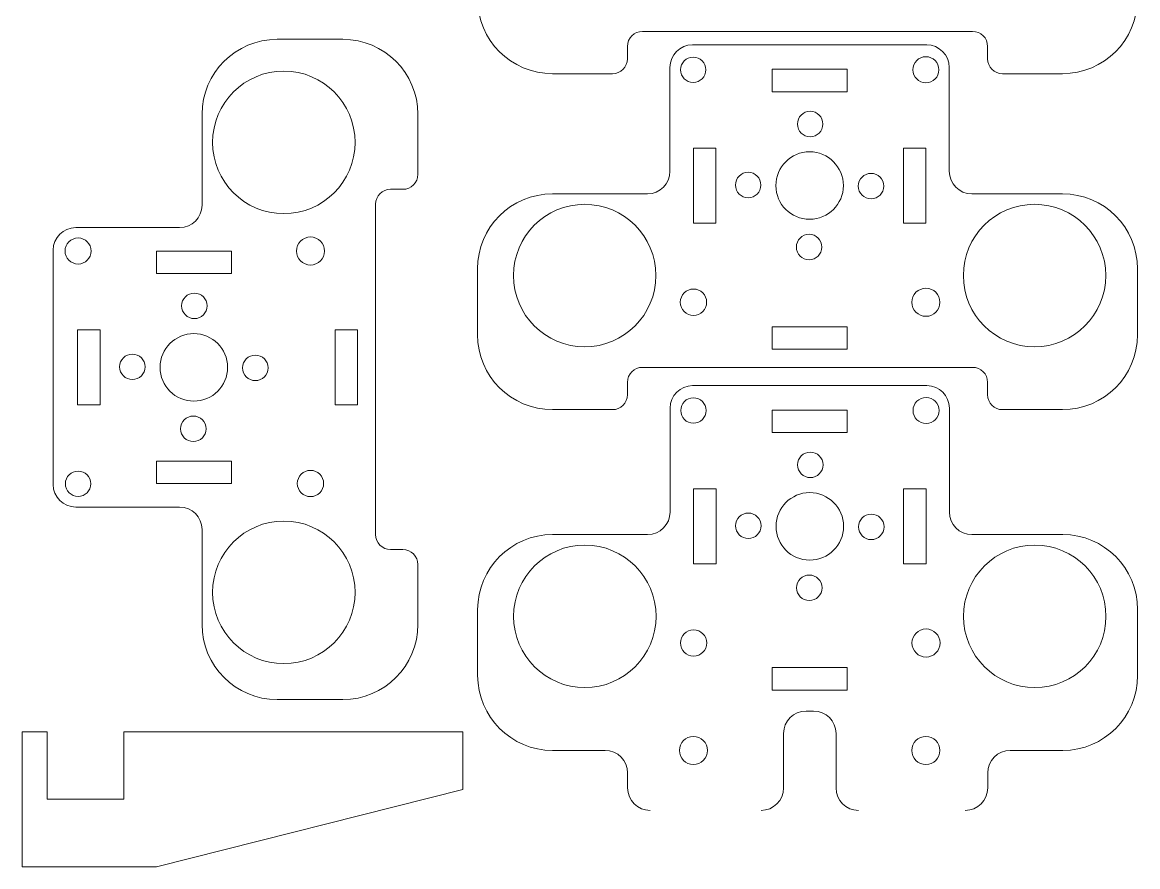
# Model space of a CAD drawing. Header units: inches. Extents: x 66 to 220, y -201 to -28.
# Drawn here: x 70.9 to 219.7, y -201 to -88.4 of the extents above; entities that cross this region are included whole.
import ezdxf

# ---------------------------------------------------------------- set-up
doc = ezdxf.new("R2010")
doc.units = ezdxf.units.IN
doc.header["$MEASUREMENT"] = 0
doc.layers.add('Layer 1', color=7, linetype='Continuous')

# ---------------------------------------------------------------- blocks, each defined once
blk = doc.blocks.new('block 57')
at = {"layer": 'Layer 1', "lineweight": 0}
blk.add_lwpolyline([(98.82, -149.92), (98.82, -146.92)], dxfattribs=at)
blk = doc.blocks.new('block 58')
at = {"layer": 'Layer 1', "lineweight": 0}
blk.add_lwpolyline([(88.82, -149.92), (98.82, -149.92)], dxfattribs=at)
blk = doc.blocks.new('block 59')
at = {"layer": 'Layer 1', "lineweight": 0}
blk.add_lwpolyline([(88.82, -146.92), (88.82, -149.92)], dxfattribs=at)
blk = doc.blocks.new('block 60')
at = {"layer": 'Layer 1', "lineweight": 0}
blk.add_lwpolyline([(98.82, -146.92), (88.82, -146.92)], dxfattribs=at)
blk = doc.blocks.new('block 61')
at = {"layer": 'Layer 1', "lineweight": 0}
blk.add_open_spline([(115.32, -104.42), (115.32, -99.17), (111.07, -94.92), (105.82, -94.92), (100.57, -94.92), (96.32, -99.17), (96.32, -104.42), (96.32, -109.66), (100.57, -113.92), (105.82, -113.92), (111.07, -113.92), (115.32, -109.66), (115.32, -104.42), (115.32, -104.42), (115.32, -104.42), (115.32, -104.42)], degree=3, knots=[0, 0, 0, 0, 1, 1, 1, 2, 2, 2, 3, 3, 3, 4, 4, 4, 5, 5, 5, 5], dxfattribs=at)
blk = doc.blocks.new('block 62')
at = {"layer": 'Layer 1', "lineweight": 0}
blk.add_open_spline([(115.32, -164.42), (115.32, -159.17), (111.07, -154.92), (105.82, -154.92), (100.57, -154.92), (96.32, -159.17), (96.32, -164.42), (96.32, -169.66), (100.57, -173.92), (105.82, -173.92), (111.07, -173.92), (115.32, -169.66), (115.32, -164.42), (115.32, -164.42), (115.32, -164.42), (115.32, -164.42)], degree=3, knots=[0, 0, 0, 0, 1, 1, 1, 2, 2, 2, 3, 3, 3, 4, 4, 4, 5, 5, 5, 5], dxfattribs=at)
blk = doc.blocks.new('block 63')
at = {"layer": 'Layer 1', "lineweight": 0}
blk.add_lwpolyline([(81.32, -139.42), (81.32, -129.42)], dxfattribs=at)
blk = doc.blocks.new('block 64')
at = {"layer": 'Layer 1', "lineweight": 0}
blk.add_lwpolyline([(78.32, -139.42), (81.32, -139.42)], dxfattribs=at)
blk = doc.blocks.new('block 65')
at = {"layer": 'Layer 1', "lineweight": 0}
blk.add_lwpolyline([(78.32, -129.42), (78.32, -139.42)], dxfattribs=at)
blk = doc.blocks.new('block 66')
at = {"layer": 'Layer 1', "lineweight": 0}
blk.add_lwpolyline([(81.32, -129.42), (78.32, -129.42)], dxfattribs=at)
blk = doc.blocks.new('block 67')
at = {"layer": 'Layer 1', "lineweight": 0}
blk.add_lwpolyline([(120.06, -110.68), (121.7, -110.68)], dxfattribs=at)
blk = doc.blocks.new('block 68')
at = {"layer": 'Layer 1', "lineweight": 0}
blk.add_open_spline([(121.7, -110.68), (122.81, -110.68), (123.7, -109.79), (123.7, -108.68)], degree=3, dxfattribs=at)
blk = doc.blocks.new('block 69')
at = {"layer": 'Layer 1', "lineweight": 0}
blk.add_lwpolyline([(123.7, -108.68), (123.7, -100.68)], dxfattribs=at)
blk = doc.blocks.new('block 70')
at = {"layer": 'Layer 1', "lineweight": 0}
blk.add_open_spline([(123.7, -100.68), (123.7, -95.16), (119.23, -90.68), (113.7, -90.68)], degree=3, dxfattribs=at)
blk = doc.blocks.new('block 71')
at = {"layer": 'Layer 1', "lineweight": 0}
blk.add_lwpolyline([(113.7, -90.68), (104.92, -90.68)], dxfattribs=at)
blk = doc.blocks.new('block 72')
at = {"layer": 'Layer 1', "lineweight": 0}
blk.add_open_spline([(104.92, -90.68), (99.4, -90.68), (94.92, -95.16), (94.92, -100.68)], degree=3, dxfattribs=at)
blk = doc.blocks.new('block 73')
at = {"layer": 'Layer 1', "lineweight": 0}
blk.add_lwpolyline([(94.92, -100.68), (94.92, -112.79)], dxfattribs=at)
blk = doc.blocks.new('block 74')
at = {"layer": 'Layer 1', "lineweight": 0}
blk.add_open_spline([(91.92, -115.79), (93.58, -115.79), (94.92, -114.45), (94.92, -112.79)], degree=3, dxfattribs=at)
blk = doc.blocks.new('block 75')
at = {"layer": 'Layer 1', "lineweight": 0}
blk.add_lwpolyline([(91.92, -115.79), (78.06, -115.79)], dxfattribs=at)
blk = doc.blocks.new('block 76')
at = {"layer": 'Layer 1', "lineweight": 0}
blk.add_open_spline([(78.06, -115.79), (76.41, -115.79), (75.06, -117.14), (75.06, -118.79)], degree=3, dxfattribs=at)
blk = doc.blocks.new('block 77')
at = {"layer": 'Layer 1', "lineweight": 0}
blk.add_lwpolyline([(75.06, -118.79), (75.06, -150.04)], dxfattribs=at)
blk = doc.blocks.new('block 78')
at = {"layer": 'Layer 1', "lineweight": 0}
blk.add_open_spline([(75.06, -150.04), (75.06, -151.7), (76.41, -153.04), (78.06, -153.04)], degree=3, dxfattribs=at)
blk = doc.blocks.new('block 79')
at = {"layer": 'Layer 1', "lineweight": 0}
blk.add_lwpolyline([(78.06, -153.04), (91.92, -153.04)], dxfattribs=at)
blk = doc.blocks.new('block 80')
at = {"layer": 'Layer 1', "lineweight": 0}
blk.add_open_spline([(94.92, -156.04), (94.92, -154.38), (93.58, -153.04), (91.92, -153.04)], degree=3, dxfattribs=at)
blk = doc.blocks.new('block 81')
at = {"layer": 'Layer 1', "lineweight": 0}
blk.add_lwpolyline([(94.92, -156.04), (94.92, -168.71)], dxfattribs=at)
blk = doc.blocks.new('block 82')
at = {"layer": 'Layer 1', "lineweight": 0}
blk.add_open_spline([(94.92, -168.71), (94.92, -174.23), (99.4, -178.71), (104.92, -178.71)], degree=3, dxfattribs=at)
blk = doc.blocks.new('block 83')
at = {"layer": 'Layer 1', "lineweight": 0}
blk.add_lwpolyline([(104.92, -178.71), (113.7, -178.71)], dxfattribs=at)
blk = doc.blocks.new('block 84')
at = {"layer": 'Layer 1', "lineweight": 0}
blk.add_open_spline([(113.7, -178.71), (119.23, -178.71), (123.7, -174.23), (123.7, -168.71)], degree=3, dxfattribs=at)
blk = doc.blocks.new('block 85')
at = {"layer": 'Layer 1', "lineweight": 0}
blk.add_lwpolyline([(123.7, -168.71), (123.7, -160.71)], dxfattribs=at)
blk = doc.blocks.new('block 86')
at = {"layer": 'Layer 1', "lineweight": 0}
blk.add_open_spline([(123.7, -160.71), (123.7, -159.61), (122.81, -158.71), (121.7, -158.71)], degree=3, dxfattribs=at)
blk = doc.blocks.new('block 87')
at = {"layer": 'Layer 1', "lineweight": 0}
blk.add_lwpolyline([(121.7, -158.71), (120.06, -158.71)], dxfattribs=at)
blk = doc.blocks.new('block 88')
at = {"layer": 'Layer 1', "lineweight": 0}
blk.add_open_spline([(118.06, -156.71), (118.06, -157.82), (118.95, -158.71), (120.06, -158.71)], degree=3, dxfattribs=at)
blk = doc.blocks.new('block 89')
at = {"layer": 'Layer 1', "lineweight": 0}
blk.add_lwpolyline([(118.06, -156.71), (118.06, -112.68)], dxfattribs=at)
blk = doc.blocks.new('block 90')
at = {"layer": 'Layer 1', "lineweight": 0}
blk.add_open_spline([(120.06, -110.68), (118.95, -110.68), (118.06, -111.58), (118.06, -112.68)], degree=3, dxfattribs=at)
blk = doc.blocks.new('block 91')
at = {"layer": 'Layer 1', "lineweight": 0}
blk.add_open_spline([(80.12, -118.91), (80.12, -117.95), (79.34, -117.17), (78.38, -117.17), (77.42, -117.17), (76.64, -117.95), (76.64, -118.91), (76.64, -119.87), (77.42, -120.64), (78.38, -120.64), (79.34, -120.64), (80.12, -119.87), (80.12, -118.91), (80.12, -118.91), (80.12, -118.91), (80.12, -118.91)], degree=3, knots=[0, 0, 0, 0, 1, 1, 1, 2, 2, 2, 3, 3, 3, 4, 4, 4, 5, 5, 5, 5], dxfattribs=at)
blk = doc.blocks.new('block 92')
at = {"layer": 'Layer 1', "lineweight": 0}
blk.add_open_spline([(111.25, -118.91), (111.25, -117.87), (110.41, -117.03), (109.38, -117.03), (108.34, -117.03), (107.51, -117.87), (107.51, -118.91), (107.51, -119.94), (108.34, -120.78), (109.38, -120.78), (110.41, -120.78), (111.25, -119.94), (111.25, -118.91), (111.25, -118.91), (111.25, -118.91), (111.25, -118.91)], degree=3, knots=[0, 0, 0, 0, 1, 1, 1, 2, 2, 2, 3, 3, 3, 4, 4, 4, 5, 5, 5, 5], dxfattribs=at)
blk = doc.blocks.new('block 93')
at = {"layer": 'Layer 1', "lineweight": 0}
blk.add_open_spline([(80.07, -149.94), (80.07, -149), (79.31, -148.25), (78.38, -148.25), (77.45, -148.25), (76.69, -149), (76.69, -149.94), (76.69, -150.87), (77.45, -151.63), (78.38, -151.63), (79.31, -151.63), (80.07, -150.87), (80.07, -149.94), (80.07, -149.94), (80.07, -149.94), (80.07, -149.94)], degree=3, knots=[0, 0, 0, 0, 1, 1, 1, 2, 2, 2, 3, 3, 3, 4, 4, 4, 5, 5, 5, 5], dxfattribs=at)
blk = doc.blocks.new('block 94')
at = {"layer": 'Layer 1', "lineweight": 0}
blk.add_open_spline([(98.32, -134.42), (98.32, -131.93), (96.31, -129.92), (93.82, -129.92), (91.33, -129.92), (89.32, -131.93), (89.32, -134.42), (89.32, -136.9), (91.33, -138.92), (93.82, -138.92), (96.31, -138.92), (98.32, -136.9), (98.32, -134.42), (98.32, -134.42), (98.32, -134.42), (98.32, -134.42)], degree=3, knots=[0, 0, 0, 0, 1, 1, 1, 2, 2, 2, 3, 3, 3, 4, 4, 4, 5, 5, 5, 5], dxfattribs=at)
blk = doc.blocks.new('block 95')
at = {"layer": 'Layer 1', "lineweight": 0}
blk.add_open_spline([(111.13, -149.91), (111.13, -148.94), (110.35, -148.15), (109.38, -148.15), (108.41, -148.15), (107.62, -148.94), (107.62, -149.91), (107.62, -150.87), (108.41, -151.66), (109.38, -151.66), (110.35, -151.66), (111.13, -150.87), (111.13, -149.91), (111.13, -149.91), (111.13, -149.91), (111.13, -149.91)], degree=3, knots=[0, 0, 0, 0, 1, 1, 1, 2, 2, 2, 3, 3, 3, 4, 4, 4, 5, 5, 5, 5], dxfattribs=at)
blk = doc.blocks.new('block 96')
at = {"layer": 'Layer 1', "lineweight": 0}
blk.add_open_spline([(103.72, -134.49), (103.72, -133.55), (102.96, -132.79), (102.02, -132.79), (101.08, -132.79), (100.32, -133.55), (100.32, -134.49), (100.32, -135.43), (101.08, -136.19), (102.02, -136.19), (102.96, -136.19), (103.72, -135.43), (103.72, -134.49), (103.72, -134.49), (103.72, -134.49), (103.72, -134.49)], degree=3, knots=[0, 0, 0, 0, 1, 1, 1, 2, 2, 2, 3, 3, 3, 4, 4, 4, 5, 5, 5, 5], dxfattribs=at)
blk = doc.blocks.new('block 97')
at = {"layer": 'Layer 1', "lineweight": 0}
blk.add_open_spline([(95.45, -142.61), (95.45, -141.67), (94.69, -140.91), (93.75, -140.91), (92.81, -140.91), (92.05, -141.67), (92.05, -142.61), (92.05, -143.55), (92.81, -144.31), (93.75, -144.31), (94.69, -144.31), (95.45, -143.55), (95.45, -142.61), (95.45, -142.61), (95.45, -142.61), (95.45, -142.61)], degree=3, knots=[0, 0, 0, 0, 1, 1, 1, 2, 2, 2, 3, 3, 3, 4, 4, 4, 5, 5, 5, 5], dxfattribs=at)
blk = doc.blocks.new('block 98')
at = {"layer": 'Layer 1', "lineweight": 0}
blk.add_open_spline([(87.32, -134.35), (87.32, -133.41), (86.56, -132.65), (85.62, -132.65), (84.68, -132.65), (83.92, -133.41), (83.92, -134.35), (83.92, -135.28), (84.68, -136.05), (85.62, -136.05), (86.56, -136.05), (87.32, -135.28), (87.32, -134.35), (87.32, -134.35), (87.32, -134.35), (87.32, -134.35)], degree=3, knots=[0, 0, 0, 0, 1, 1, 1, 2, 2, 2, 3, 3, 3, 4, 4, 4, 5, 5, 5, 5], dxfattribs=at)
blk = doc.blocks.new('block 99')
at = {"layer": 'Layer 1', "lineweight": 0}
blk.add_open_spline([(95.59, -126.22), (95.59, -125.28), (94.83, -124.52), (93.89, -124.52), (92.95, -124.52), (92.19, -125.28), (92.19, -126.22), (92.19, -127.16), (92.95, -127.92), (93.89, -127.92), (94.83, -127.92), (95.59, -127.16), (95.59, -126.22), (95.59, -126.22), (95.59, -126.22), (95.59, -126.22)], degree=3, knots=[0, 0, 0, 0, 1, 1, 1, 2, 2, 2, 3, 3, 3, 4, 4, 4, 5, 5, 5, 5], dxfattribs=at)
blk = doc.blocks.new('block 100')
at = {"layer": 'Layer 1', "lineweight": 0}
blk.add_lwpolyline([(98.82, -121.92), (98.82, -118.92)], dxfattribs=at)
blk = doc.blocks.new('block 101')
at = {"layer": 'Layer 1', "lineweight": 0}
blk.add_lwpolyline([(88.82, -121.92), (98.82, -121.92)], dxfattribs=at)
blk = doc.blocks.new('block 102')
at = {"layer": 'Layer 1', "lineweight": 0}
blk.add_lwpolyline([(88.82, -118.92), (88.82, -121.92)], dxfattribs=at)
blk = doc.blocks.new('block 103')
at = {"layer": 'Layer 1', "lineweight": 0}
blk.add_lwpolyline([(98.82, -118.92), (88.82, -118.92)], dxfattribs=at)
blk = doc.blocks.new('block 104')
at = {"layer": 'Layer 1', "lineweight": 0}
blk.add_lwpolyline([(115.65, -139.42), (115.65, -129.42)], dxfattribs=at)
blk = doc.blocks.new('block 105')
at = {"layer": 'Layer 1', "lineweight": 0}
blk.add_lwpolyline([(112.65, -139.42), (115.65, -139.42)], dxfattribs=at)
blk = doc.blocks.new('block 106')
at = {"layer": 'Layer 1', "lineweight": 0}
blk.add_lwpolyline([(112.65, -129.42), (112.65, -139.42)], dxfattribs=at)
blk = doc.blocks.new('block 107')
at = {"layer": 'Layer 1', "lineweight": 0}
blk.add_lwpolyline([(115.65, -129.42), (112.65, -129.42)], dxfattribs=at)
blk = doc.blocks.new('block 56')
at = {"layer": 'Layer 1'}
for name in ['block 72', 'block 71', 'block 70', 'block 61', 'block 73', 'block 69', 'block 68', 'block 90', 'block 67', 'block 74', 'block 89', 'block 76', 'block 75', 'block 91', 'block 92', 'block 77', 'block 102', 'block 103', 'block 100', 'block 101', 'block 99', 'block 65', 'block 66', 'block 63', 'block 106', 'block 107', 'block 104', 'block 94', 'block 98', 'block 96', 'block 64', 'block 105', 'block 97', 'block 59', 'block 60', 'block 57', 'block 93', 'block 95', 'block 78', 'block 58', 'block 79', 'block 80', 'block 81', 'block 62', 'block 88', 'block 87', 'block 86', 'block 85', 'block 82', 'block 84', 'block 83']:
    blk.add_blockref(name, (0, 0), dxfattribs=at)
blk = doc.blocks.new('block 118')
at = {"layer": 'Layer 1', "lineweight": 0}
blk.add_lwpolyline([(199.68, -91.62), (199.68, -93.26)], dxfattribs=at)
blk = doc.blocks.new('block 119')
at = {"layer": 'Layer 1', "lineweight": 0}
blk.add_open_spline([(199.68, -93.26), (199.68, -94.36), (200.58, -95.26), (201.68, -95.26)], degree=3, dxfattribs=at)
blk = doc.blocks.new('block 120')
at = {"layer": 'Layer 1', "lineweight": 0}
blk.add_lwpolyline([(201.68, -95.26), (209.68, -95.26)], dxfattribs=at)
blk = doc.blocks.new('block 121')
at = {"layer": 'Layer 1', "lineweight": 0}
blk.add_open_spline([(209.68, -95.26), (215.2, -95.26), (219.68, -90.78), (219.68, -85.26)], degree=3, dxfattribs=at)
blk = doc.blocks.new('block 135')
at = {"layer": 'Layer 1', "lineweight": 0}
blk.add_open_spline([(131.65, -85.26), (131.65, -90.78), (136.13, -95.26), (141.65, -95.26)], degree=3, dxfattribs=at)
blk = doc.blocks.new('block 136')
at = {"layer": 'Layer 1', "lineweight": 0}
blk.add_lwpolyline([(141.65, -95.26), (149.65, -95.26)], dxfattribs=at)
blk = doc.blocks.new('block 137')
at = {"layer": 'Layer 1', "lineweight": 0}
blk.add_open_spline([(149.65, -95.26), (150.76, -95.26), (151.65, -94.36), (151.65, -93.26)], degree=3, dxfattribs=at)
blk = doc.blocks.new('block 138')
at = {"layer": 'Layer 1', "lineweight": 0}
blk.add_lwpolyline([(151.65, -93.26), (151.65, -91.62)], dxfattribs=at)
blk = doc.blocks.new('block 139')
at = {"layer": 'Layer 1', "lineweight": 0}
blk.add_open_spline([(153.65, -89.62), (152.55, -89.62), (151.65, -90.51), (151.65, -91.62)], degree=3, dxfattribs=at)
blk = doc.blocks.new('block 140')
at = {"layer": 'Layer 1', "lineweight": 0}
blk.add_lwpolyline([(153.65, -89.62), (197.68, -89.62)], dxfattribs=at)
blk = doc.blocks.new('block 141')
at = {"layer": 'Layer 1', "lineweight": 0}
blk.add_open_spline([(199.68, -91.62), (199.68, -90.51), (198.79, -89.62), (197.68, -89.62)], degree=3, dxfattribs=at)
blk = doc.blocks.new('block 159')
at = {"layer": 'Layer 1', "lineweight": 0}
blk.add_lwpolyline([(160.45, -115.18), (163.45, -115.18)], dxfattribs=at)
blk = doc.blocks.new('block 160')
at = {"layer": 'Layer 1', "lineweight": 0}
blk.add_lwpolyline([(160.45, -105.18), (160.45, -115.18)], dxfattribs=at)
blk = doc.blocks.new('block 161')
at = {"layer": 'Layer 1', "lineweight": 0}
blk.add_lwpolyline([(163.45, -105.18), (160.45, -105.18)], dxfattribs=at)
blk = doc.blocks.new('block 162')
at = {"layer": 'Layer 1', "lineweight": 0}
blk.add_lwpolyline([(163.45, -115.18), (163.45, -105.18)], dxfattribs=at)
blk = doc.blocks.new('block 163')
at = {"layer": 'Layer 1', "lineweight": 0}
blk.add_open_spline([(205.95, -131.68), (211.19, -131.68), (215.45, -127.43), (215.45, -122.18), (215.45, -116.93), (211.19, -112.68), (205.95, -112.68), (200.7, -112.68), (196.45, -116.93), (196.45, -122.18), (196.45, -127.43), (200.7, -131.68), (205.95, -131.68), (205.95, -131.68), (205.95, -131.68), (205.95, -131.68)], degree=3, knots=[0, 0, 0, 0, 1, 1, 1, 2, 2, 2, 3, 3, 3, 4, 4, 4, 5, 5, 5, 5], dxfattribs=at)
blk = doc.blocks.new('block 164')
at = {"layer": 'Layer 1', "lineweight": 0}
blk.add_open_spline([(145.95, -131.68), (151.19, -131.68), (155.45, -127.43), (155.45, -122.18), (155.45, -116.93), (151.19, -112.68), (145.95, -112.68), (140.7, -112.68), (136.45, -116.93), (136.45, -122.18), (136.45, -127.43), (140.7, -131.68), (145.95, -131.68), (145.95, -131.68), (145.95, -131.68), (145.95, -131.68)], degree=3, knots=[0, 0, 0, 0, 1, 1, 1, 2, 2, 2, 3, 3, 3, 4, 4, 4, 5, 5, 5, 5], dxfattribs=at)
blk = doc.blocks.new('block 165')
at = {"layer": 'Layer 1', "lineweight": 0}
blk.add_lwpolyline([(170.95, -97.68), (180.95, -97.68)], dxfattribs=at)
blk = doc.blocks.new('block 166')
at = {"layer": 'Layer 1', "lineweight": 0}
blk.add_lwpolyline([(170.95, -94.68), (170.95, -97.68)], dxfattribs=at)
blk = doc.blocks.new('block 167')
at = {"layer": 'Layer 1', "lineweight": 0}
blk.add_lwpolyline([(180.95, -94.68), (170.95, -94.68)], dxfattribs=at)
blk = doc.blocks.new('block 168')
at = {"layer": 'Layer 1', "lineweight": 0}
blk.add_lwpolyline([(180.95, -97.68), (180.95, -94.68)], dxfattribs=at)
blk = doc.blocks.new('block 169')
at = {"layer": 'Layer 1', "lineweight": 0}
blk.add_lwpolyline([(199.68, -136.42), (199.68, -138.06)], dxfattribs=at)
blk = doc.blocks.new('block 170')
at = {"layer": 'Layer 1', "lineweight": 0}
blk.add_open_spline([(199.68, -138.06), (199.68, -139.17), (200.58, -140.06), (201.68, -140.06)], degree=3, dxfattribs=at)
blk = doc.blocks.new('block 171')
at = {"layer": 'Layer 1', "lineweight": 0}
blk.add_lwpolyline([(201.68, -140.06), (209.68, -140.06)], dxfattribs=at)
blk = doc.blocks.new('block 172')
at = {"layer": 'Layer 1', "lineweight": 0}
blk.add_open_spline([(209.68, -140.06), (215.2, -140.06), (219.68, -135.59), (219.68, -130.06)], degree=3, dxfattribs=at)
blk = doc.blocks.new('block 173')
at = {"layer": 'Layer 1', "lineweight": 0}
blk.add_lwpolyline([(219.68, -130.06), (219.68, -121.28)], dxfattribs=at)
blk = doc.blocks.new('block 174')
at = {"layer": 'Layer 1', "lineweight": 0}
blk.add_open_spline([(219.68, -121.28), (219.68, -115.76), (215.2, -111.28), (209.68, -111.28)], degree=3, dxfattribs=at)
blk = doc.blocks.new('block 175')
at = {"layer": 'Layer 1', "lineweight": 0}
blk.add_lwpolyline([(209.68, -111.28), (197.57, -111.28)], dxfattribs=at)
blk = doc.blocks.new('block 176')
at = {"layer": 'Layer 1', "lineweight": 0}
blk.add_open_spline([(194.57, -108.28), (194.57, -109.94), (195.91, -111.28), (197.57, -111.28)], degree=3, dxfattribs=at)
blk = doc.blocks.new('block 177')
at = {"layer": 'Layer 1', "lineweight": 0}
blk.add_lwpolyline([(194.57, -108.28), (194.57, -94.42)], dxfattribs=at)
blk = doc.blocks.new('block 178')
at = {"layer": 'Layer 1', "lineweight": 0}
blk.add_open_spline([(194.57, -94.42), (194.57, -92.77), (193.22, -91.42), (191.57, -91.42)], degree=3, dxfattribs=at)
blk = doc.blocks.new('block 179')
at = {"layer": 'Layer 1', "lineweight": 0}
blk.add_lwpolyline([(191.57, -91.42), (160.32, -91.42)], dxfattribs=at)
blk = doc.blocks.new('block 180')
at = {"layer": 'Layer 1', "lineweight": 0}
blk.add_open_spline([(160.32, -91.42), (158.67, -91.42), (157.32, -92.77), (157.32, -94.42)], degree=3, dxfattribs=at)
blk = doc.blocks.new('block 181')
at = {"layer": 'Layer 1', "lineweight": 0}
blk.add_lwpolyline([(157.32, -94.42), (157.32, -108.28)], dxfattribs=at)
blk = doc.blocks.new('block 182')
at = {"layer": 'Layer 1', "lineweight": 0}
blk.add_open_spline([(154.32, -111.28), (155.98, -111.28), (157.32, -109.94), (157.32, -108.28)], degree=3, dxfattribs=at)
blk = doc.blocks.new('block 183')
at = {"layer": 'Layer 1', "lineweight": 0}
blk.add_lwpolyline([(154.32, -111.28), (141.65, -111.28)], dxfattribs=at)
blk = doc.blocks.new('block 184')
at = {"layer": 'Layer 1', "lineweight": 0}
blk.add_open_spline([(141.65, -111.28), (136.13, -111.28), (131.65, -115.76), (131.65, -121.28)], degree=3, dxfattribs=at)
blk = doc.blocks.new('block 185')
at = {"layer": 'Layer 1', "lineweight": 0}
blk.add_lwpolyline([(131.65, -121.28), (131.65, -130.06)], dxfattribs=at)
blk = doc.blocks.new('block 186')
at = {"layer": 'Layer 1', "lineweight": 0}
blk.add_open_spline([(131.65, -130.06), (131.65, -135.59), (136.13, -140.06), (141.65, -140.06)], degree=3, dxfattribs=at)
blk = doc.blocks.new('block 187')
at = {"layer": 'Layer 1', "lineweight": 0}
blk.add_lwpolyline([(141.65, -140.06), (149.65, -140.06)], dxfattribs=at)
blk = doc.blocks.new('block 188')
at = {"layer": 'Layer 1', "lineweight": 0}
blk.add_open_spline([(149.65, -140.06), (150.76, -140.06), (151.65, -139.17), (151.65, -138.06)], degree=3, dxfattribs=at)
blk = doc.blocks.new('block 189')
at = {"layer": 'Layer 1', "lineweight": 0}
blk.add_lwpolyline([(151.65, -138.06), (151.65, -136.42)], dxfattribs=at)
blk = doc.blocks.new('block 190')
at = {"layer": 'Layer 1', "lineweight": 0}
blk.add_open_spline([(153.65, -134.42), (152.55, -134.42), (151.65, -135.31), (151.65, -136.42)], degree=3, dxfattribs=at)
blk = doc.blocks.new('block 191')
at = {"layer": 'Layer 1', "lineweight": 0}
blk.add_lwpolyline([(153.65, -134.42), (197.68, -134.42)], dxfattribs=at)
blk = doc.blocks.new('block 192')
at = {"layer": 'Layer 1', "lineweight": 0}
blk.add_open_spline([(199.68, -136.42), (199.68, -135.31), (198.79, -134.42), (197.68, -134.42)], degree=3, dxfattribs=at)
blk = doc.blocks.new('block 193')
at = {"layer": 'Layer 1', "lineweight": 0}
blk.add_open_spline([(191.46, -96.48), (192.42, -96.48), (193.19, -95.7), (193.19, -94.74), (193.19, -93.78), (192.42, -93), (191.46, -93), (190.5, -93), (189.72, -93.78), (189.72, -94.74), (189.72, -95.7), (190.5, -96.48), (191.46, -96.48), (191.46, -96.48), (191.46, -96.48), (191.46, -96.48)], degree=3, knots=[0, 0, 0, 0, 1, 1, 1, 2, 2, 2, 3, 3, 3, 4, 4, 4, 5, 5, 5, 5], dxfattribs=at)
blk = doc.blocks.new('block 194')
at = {"layer": 'Layer 1', "lineweight": 0}
blk.add_open_spline([(191.46, -127.61), (192.49, -127.61), (193.33, -126.77), (193.33, -125.74), (193.33, -124.7), (192.49, -123.87), (191.46, -123.87), (190.42, -123.87), (189.58, -124.7), (189.58, -125.74), (189.58, -126.77), (190.42, -127.61), (191.46, -127.61), (191.46, -127.61), (191.46, -127.61), (191.46, -127.61)], degree=3, knots=[0, 0, 0, 0, 1, 1, 1, 2, 2, 2, 3, 3, 3, 4, 4, 4, 5, 5, 5, 5], dxfattribs=at)
blk = doc.blocks.new('block 195')
at = {"layer": 'Layer 1', "lineweight": 0}
blk.add_open_spline([(160.42, -96.43), (161.36, -96.43), (162.11, -95.67), (162.11, -94.74), (162.11, -93.81), (161.36, -93.05), (160.42, -93.05), (159.49, -93.05), (158.73, -93.81), (158.73, -94.74), (158.73, -95.67), (159.49, -96.43), (160.42, -96.43), (160.42, -96.43), (160.42, -96.43), (160.42, -96.43)], degree=3, knots=[0, 0, 0, 0, 1, 1, 1, 2, 2, 2, 3, 3, 3, 4, 4, 4, 5, 5, 5, 5], dxfattribs=at)
blk = doc.blocks.new('block 196')
at = {"layer": 'Layer 1', "lineweight": 0}
blk.add_open_spline([(175.95, -114.68), (178.43, -114.68), (180.45, -112.66), (180.45, -110.18), (180.45, -107.69), (178.43, -105.68), (175.95, -105.68), (173.46, -105.68), (171.45, -107.69), (171.45, -110.18), (171.45, -112.66), (173.46, -114.68), (175.95, -114.68), (175.95, -114.68), (175.95, -114.68), (175.95, -114.68)], degree=3, knots=[0, 0, 0, 0, 1, 1, 1, 2, 2, 2, 3, 3, 3, 4, 4, 4, 5, 5, 5, 5], dxfattribs=at)
blk = doc.blocks.new('block 197')
at = {"layer": 'Layer 1', "lineweight": 0}
blk.add_open_spline([(160.46, -127.49), (161.43, -127.49), (162.21, -126.71), (162.21, -125.74), (162.21, -124.77), (161.43, -123.98), (160.46, -123.98), (159.49, -123.98), (158.7, -124.77), (158.7, -125.74), (158.7, -126.71), (159.49, -127.49), (160.46, -127.49), (160.46, -127.49), (160.46, -127.49), (160.46, -127.49)], degree=3, knots=[0, 0, 0, 0, 1, 1, 1, 2, 2, 2, 3, 3, 3, 4, 4, 4, 5, 5, 5, 5], dxfattribs=at)
blk = doc.blocks.new('block 198')
at = {"layer": 'Layer 1', "lineweight": 0}
blk.add_open_spline([(175.88, -120.08), (176.81, -120.08), (177.58, -119.32), (177.58, -118.38), (177.58, -117.44), (176.81, -116.68), (175.88, -116.68), (174.94, -116.68), (174.18, -117.44), (174.18, -118.38), (174.18, -119.32), (174.94, -120.08), (175.88, -120.08), (175.88, -120.08), (175.88, -120.08), (175.88, -120.08)], degree=3, knots=[0, 0, 0, 0, 1, 1, 1, 2, 2, 2, 3, 3, 3, 4, 4, 4, 5, 5, 5, 5], dxfattribs=at)
blk = doc.blocks.new('block 199')
at = {"layer": 'Layer 1', "lineweight": 0}
blk.add_open_spline([(167.75, -111.81), (168.69, -111.81), (169.45, -111.05), (169.45, -110.11), (169.45, -109.17), (168.69, -108.41), (167.75, -108.41), (166.81, -108.41), (166.05, -109.17), (166.05, -110.11), (166.05, -111.05), (166.81, -111.81), (167.75, -111.81), (167.75, -111.81), (167.75, -111.81), (167.75, -111.81)], degree=3, knots=[0, 0, 0, 0, 1, 1, 1, 2, 2, 2, 3, 3, 3, 4, 4, 4, 5, 5, 5, 5], dxfattribs=at)
blk = doc.blocks.new('block 200')
at = {"layer": 'Layer 1', "lineweight": 0}
blk.add_open_spline([(176.02, -103.68), (176.96, -103.68), (177.72, -102.92), (177.72, -101.98), (177.72, -101.04), (176.96, -100.28), (176.02, -100.28), (175.08, -100.28), (174.32, -101.04), (174.32, -101.98), (174.32, -102.92), (175.08, -103.68), (176.02, -103.68), (176.02, -103.68), (176.02, -103.68), (176.02, -103.68)], degree=3, knots=[0, 0, 0, 0, 1, 1, 1, 2, 2, 2, 3, 3, 3, 4, 4, 4, 5, 5, 5, 5], dxfattribs=at)
blk = doc.blocks.new('block 201')
at = {"layer": 'Layer 1', "lineweight": 0}
blk.add_open_spline([(184.14, -111.95), (185.08, -111.95), (185.84, -111.19), (185.84, -110.25), (185.84, -109.31), (185.08, -108.55), (184.14, -108.55), (183.2, -108.55), (182.44, -109.31), (182.44, -110.25), (182.44, -111.19), (183.2, -111.95), (184.14, -111.95), (184.14, -111.95), (184.14, -111.95), (184.14, -111.95)], degree=3, knots=[0, 0, 0, 0, 1, 1, 1, 2, 2, 2, 3, 3, 3, 4, 4, 4, 5, 5, 5, 5], dxfattribs=at)
blk = doc.blocks.new('block 202')
at = {"layer": 'Layer 1', "lineweight": 0}
blk.add_lwpolyline([(188.45, -115.18), (191.45, -115.18)], dxfattribs=at)
blk = doc.blocks.new('block 203')
at = {"layer": 'Layer 1', "lineweight": 0}
blk.add_lwpolyline([(188.45, -105.18), (188.45, -115.18)], dxfattribs=at)
blk = doc.blocks.new('block 204')
at = {"layer": 'Layer 1', "lineweight": 0}
blk.add_lwpolyline([(191.45, -105.18), (188.45, -105.18)], dxfattribs=at)
blk = doc.blocks.new('block 205')
at = {"layer": 'Layer 1', "lineweight": 0}
blk.add_lwpolyline([(191.45, -115.18), (191.45, -105.18)], dxfattribs=at)
blk = doc.blocks.new('block 206')
at = {"layer": 'Layer 1', "lineweight": 0}
blk.add_lwpolyline([(170.95, -132.01), (180.95, -132.01)], dxfattribs=at)
blk = doc.blocks.new('block 207')
at = {"layer": 'Layer 1', "lineweight": 0}
blk.add_lwpolyline([(170.95, -129.01), (170.95, -132.01)], dxfattribs=at)
blk = doc.blocks.new('block 208')
at = {"layer": 'Layer 1', "lineweight": 0}
blk.add_lwpolyline([(180.95, -129.01), (170.95, -129.01)], dxfattribs=at)
blk = doc.blocks.new('block 209')
at = {"layer": 'Layer 1', "lineweight": 0}
blk.add_lwpolyline([(180.95, -132.01), (180.95, -129.01)], dxfattribs=at)
blk = doc.blocks.new('block 210')
at = {"layer": 'Layer 1', "lineweight": 0}
blk.add_open_spline([(145.97, -177.12), (151.21, -177.12), (155.47, -172.86), (155.47, -167.62), (155.47, -162.37), (151.21, -158.12), (145.97, -158.12), (140.72, -158.12), (136.47, -162.37), (136.47, -167.62), (136.47, -172.86), (140.72, -177.12), (145.97, -177.12), (145.97, -177.12), (145.97, -177.12), (145.97, -177.12)], degree=3, knots=[0, 0, 0, 0, 1, 1, 1, 2, 2, 2, 3, 3, 3, 4, 4, 4, 5, 5, 5, 5], dxfattribs=at)
blk = doc.blocks.new('block 211')
at = {"layer": 'Layer 1', "lineweight": 0}
blk.add_open_spline([(176.04, -149.12), (176.98, -149.12), (177.74, -148.36), (177.74, -147.42), (177.74, -146.48), (176.98, -145.72), (176.04, -145.72), (175.1, -145.72), (174.34, -146.48), (174.34, -147.42), (174.34, -148.36), (175.1, -149.12), (176.04, -149.12), (176.04, -149.12), (176.04, -149.12), (176.04, -149.12)], degree=3, knots=[0, 0, 0, 0, 1, 1, 1, 2, 2, 2, 3, 3, 3, 4, 4, 4, 5, 5, 5, 5], dxfattribs=at)
blk = doc.blocks.new('block 212')
at = {"layer": 'Layer 1', "lineweight": 0}
blk.add_open_spline([(175.9, -165.51), (176.84, -165.51), (177.6, -164.75), (177.6, -163.81), (177.6, -162.87), (176.84, -162.11), (175.9, -162.11), (174.96, -162.11), (174.2, -162.87), (174.2, -163.81), (174.2, -164.75), (174.96, -165.51), (175.9, -165.51), (175.9, -165.51), (175.9, -165.51), (175.9, -165.51)], degree=3, knots=[0, 0, 0, 0, 1, 1, 1, 2, 2, 2, 3, 3, 3, 4, 4, 4, 5, 5, 5, 5], dxfattribs=at)
blk = doc.blocks.new('block 213')
at = {"layer": 'Layer 1', "lineweight": 0}
blk.add_open_spline([(175.97, -160.12), (178.45, -160.12), (180.47, -158.1), (180.47, -155.62), (180.47, -153.13), (178.45, -151.12), (175.97, -151.12), (173.48, -151.12), (171.47, -153.13), (171.47, -155.62), (171.47, -158.1), (173.48, -160.12), (175.97, -160.12), (175.97, -160.12), (175.97, -160.12), (175.97, -160.12)], degree=3, knots=[0, 0, 0, 0, 1, 1, 1, 2, 2, 2, 3, 3, 3, 4, 4, 4, 5, 5, 5, 5], dxfattribs=at)
blk = doc.blocks.new('block 214')
at = {"layer": 'Layer 1', "lineweight": 0}
blk.add_open_spline([(160.45, -141.86), (161.38, -141.86), (162.14, -141.11), (162.14, -140.17), (162.14, -139.24), (161.38, -138.48), (160.45, -138.48), (159.51, -138.48), (158.76, -139.24), (158.76, -140.17), (158.76, -141.11), (159.51, -141.86), (160.45, -141.86), (160.45, -141.86), (160.45, -141.86), (160.45, -141.86)], degree=3, knots=[0, 0, 0, 0, 1, 1, 1, 2, 2, 2, 3, 3, 3, 4, 4, 4, 5, 5, 5, 5], dxfattribs=at)
blk = doc.blocks.new('block 215')
at = {"layer": 'Layer 1', "lineweight": 0}
blk.add_open_spline([(160.45, -187.37), (161.48, -187.37), (162.32, -186.53), (162.32, -185.5), (162.32, -184.47), (161.48, -183.63), (160.45, -183.63), (159.41, -183.63), (158.58, -184.47), (158.58, -185.5), (158.58, -186.53), (159.41, -187.37), (160.45, -187.37), (160.45, -187.37), (160.45, -187.37), (160.45, -187.37)], degree=3, knots=[0, 0, 0, 0, 1, 1, 1, 2, 2, 2, 3, 3, 3, 4, 4, 4, 5, 5, 5, 5], dxfattribs=at)
blk = doc.blocks.new('block 216')
at = {"layer": 'Layer 1', "lineweight": 0}
blk.add_open_spline([(179.47, -190.5), (179.47, -192.15), (180.81, -193.5), (182.47, -193.5)], degree=3, dxfattribs=at)
blk = doc.blocks.new('block 217')
at = {"layer": 'Layer 1', "lineweight": 0}
blk.add_lwpolyline([(179.47, -183.24), (179.47, -190.5)], dxfattribs=at)
blk = doc.blocks.new('block 218')
at = {"layer": 'Layer 1', "lineweight": 0}
blk.add_open_spline([(179.47, -183.24), (179.47, -181.58), (178.13, -180.24), (176.47, -180.24)], degree=3, dxfattribs=at)
blk = doc.blocks.new('block 219')
at = {"layer": 'Layer 1', "lineweight": 0}
blk.add_lwpolyline([(175.47, -180.24), (176.47, -180.24)], dxfattribs=at)
blk = doc.blocks.new('block 220')
at = {"layer": 'Layer 1', "lineweight": 0}
blk.add_open_spline([(175.47, -180.24), (173.81, -180.24), (172.47, -181.58), (172.47, -183.24)], degree=3, dxfattribs=at)
blk = doc.blocks.new('block 221')
at = {"layer": 'Layer 1', "lineweight": 0}
blk.add_lwpolyline([(172.47, -190.5), (172.47, -183.24)], dxfattribs=at)
blk = doc.blocks.new('block 222')
at = {"layer": 'Layer 1', "lineweight": 0}
blk.add_open_spline([(169.47, -193.5), (171.13, -193.5), (172.47, -192.15), (172.47, -190.5)], degree=3, dxfattribs=at)
blk = doc.blocks.new('block 223')
at = {"layer": 'Layer 1', "lineweight": 0}
blk.add_open_spline([(151.67, -190.5), (151.67, -192.15), (153.02, -193.5), (154.67, -193.5)], degree=3, dxfattribs=at)
blk = doc.blocks.new('block 224')
at = {"layer": 'Layer 1', "lineweight": 0}
blk.add_lwpolyline([(151.67, -188.5), (151.67, -190.5)], dxfattribs=at)
blk = doc.blocks.new('block 225')
at = {"layer": 'Layer 1', "lineweight": 0}
blk.add_open_spline([(151.67, -188.5), (151.67, -186.84), (150.33, -185.5), (148.67, -185.5)], degree=3, dxfattribs=at)
blk = doc.blocks.new('block 226')
at = {"layer": 'Layer 1', "lineweight": 0}
blk.add_lwpolyline([(141.67, -185.5), (148.67, -185.5)], dxfattribs=at)
blk = doc.blocks.new('block 227')
at = {"layer": 'Layer 1', "lineweight": 0}
blk.add_open_spline([(131.67, -175.5), (131.67, -181.02), (136.15, -185.5), (141.67, -185.5)], degree=3, dxfattribs=at)
blk = doc.blocks.new('block 228')
at = {"layer": 'Layer 1', "lineweight": 0}
blk.add_lwpolyline([(131.67, -166.72), (131.67, -175.5)], dxfattribs=at)
blk = doc.blocks.new('block 229')
at = {"layer": 'Layer 1', "lineweight": 0}
blk.add_open_spline([(141.67, -156.72), (136.15, -156.72), (131.67, -161.19), (131.67, -166.72)], degree=3, dxfattribs=at)
blk = doc.blocks.new('block 230')
at = {"layer": 'Layer 1', "lineweight": 0}
blk.add_lwpolyline([(154.34, -156.72), (141.67, -156.72)], dxfattribs=at)
blk = doc.blocks.new('block 231')
at = {"layer": 'Layer 1', "lineweight": 0}
blk.add_open_spline([(154.34, -156.72), (156, -156.72), (157.34, -155.37), (157.34, -153.72)], degree=3, dxfattribs=at)
blk = doc.blocks.new('block 232')
at = {"layer": 'Layer 1', "lineweight": 0}
blk.add_lwpolyline([(157.34, -139.86), (157.34, -153.72)], dxfattribs=at)
blk = doc.blocks.new('block 233')
at = {"layer": 'Layer 1', "lineweight": 0}
blk.add_open_spline([(160.34, -136.86), (158.69, -136.86), (157.34, -138.2), (157.34, -139.86)], degree=3, dxfattribs=at)
blk = doc.blocks.new('block 234')
at = {"layer": 'Layer 1', "lineweight": 0}
blk.add_lwpolyline([(191.59, -136.86), (160.34, -136.86)], dxfattribs=at)
blk = doc.blocks.new('block 235')
at = {"layer": 'Layer 1', "lineweight": 0}
blk.add_open_spline([(194.59, -139.86), (194.59, -138.2), (193.25, -136.86), (191.59, -136.86)], degree=3, dxfattribs=at)
blk = doc.blocks.new('block 236')
at = {"layer": 'Layer 1', "lineweight": 0}
blk.add_lwpolyline([(194.59, -153.72), (194.59, -139.86)], dxfattribs=at)
blk = doc.blocks.new('block 237')
at = {"layer": 'Layer 1', "lineweight": 0}
blk.add_open_spline([(194.59, -153.72), (194.59, -155.37), (195.93, -156.72), (197.59, -156.72)], degree=3, dxfattribs=at)
blk = doc.blocks.new('block 238')
at = {"layer": 'Layer 1', "lineweight": 0}
blk.add_lwpolyline([(209.7, -156.72), (197.59, -156.72)], dxfattribs=at)
blk = doc.blocks.new('block 239')
at = {"layer": 'Layer 1', "lineweight": 0}
blk.add_open_spline([(219.7, -166.72), (219.7, -161.19), (215.23, -156.72), (209.7, -156.72)], degree=3, dxfattribs=at)
blk = doc.blocks.new('block 240')
at = {"layer": 'Layer 1', "lineweight": 0}
blk.add_lwpolyline([(219.7, -175.5), (219.7, -166.72)], dxfattribs=at)
blk = doc.blocks.new('block 241')
at = {"layer": 'Layer 1', "lineweight": 0}
blk.add_open_spline([(209.7, -185.5), (215.23, -185.5), (219.7, -181.02), (219.7, -175.5)], degree=3, dxfattribs=at)
blk = doc.blocks.new('block 242')
at = {"layer": 'Layer 1', "lineweight": 0}
blk.add_lwpolyline([(202.7, -185.5), (209.7, -185.5)], dxfattribs=at)
blk = doc.blocks.new('block 243')
at = {"layer": 'Layer 1', "lineweight": 0}
blk.add_open_spline([(202.7, -185.5), (201.05, -185.5), (199.7, -186.84), (199.7, -188.5)], degree=3, dxfattribs=at)
blk = doc.blocks.new('block 244')
at = {"layer": 'Layer 1', "lineweight": 0}
blk.add_lwpolyline([(199.7, -190.5), (199.7, -188.5)], dxfattribs=at)
blk = doc.blocks.new('block 245')
at = {"layer": 'Layer 1', "lineweight": 0}
blk.add_open_spline([(196.7, -193.5), (198.36, -193.5), (199.7, -192.15), (199.7, -190.5)], degree=3, dxfattribs=at)
blk = doc.blocks.new('block 246')
at = {"layer": 'Layer 1', "lineweight": 0}
blk.add_open_spline([(191.48, -141.91), (192.44, -141.91), (193.22, -141.13), (193.22, -140.17), (193.22, -139.21), (192.44, -138.44), (191.48, -138.44), (190.52, -138.44), (189.74, -139.21), (189.74, -140.17), (189.74, -141.13), (190.52, -141.91), (191.48, -141.91), (191.48, -141.91), (191.48, -141.91), (191.48, -141.91)], degree=3, knots=[0, 0, 0, 0, 1, 1, 1, 2, 2, 2, 3, 3, 3, 4, 4, 4, 5, 5, 5, 5], dxfattribs=at)
blk = doc.blocks.new('block 247')
at = {"layer": 'Layer 1', "lineweight": 0}
blk.add_open_spline([(191.48, -173.05), (192.51, -173.05), (193.35, -172.21), (193.35, -171.17), (193.35, -170.14), (192.51, -169.3), (191.48, -169.3), (190.44, -169.3), (189.6, -170.14), (189.6, -171.17), (189.6, -172.21), (190.44, -173.05), (191.48, -173.05), (191.48, -173.05), (191.48, -173.05), (191.48, -173.05)], degree=3, knots=[0, 0, 0, 0, 1, 1, 1, 2, 2, 2, 3, 3, 3, 4, 4, 4, 5, 5, 5, 5], dxfattribs=at)
blk = doc.blocks.new('block 248')
at = {"layer": 'Layer 1', "lineweight": 0}
blk.add_open_spline([(191.45, -187.37), (192.48, -187.37), (193.32, -186.53), (193.32, -185.5), (193.32, -184.47), (192.48, -183.63), (191.45, -183.63), (190.41, -183.63), (189.58, -184.47), (189.58, -185.5), (189.58, -186.53), (190.41, -187.37), (191.45, -187.37), (191.45, -187.37), (191.45, -187.37), (191.45, -187.37)], degree=3, knots=[0, 0, 0, 0, 1, 1, 1, 2, 2, 2, 3, 3, 3, 4, 4, 4, 5, 5, 5, 5], dxfattribs=at)
blk = doc.blocks.new('block 249')
at = {"layer": 'Layer 1', "lineweight": 0}
blk.add_open_spline([(160.48, -172.93), (161.45, -172.93), (162.23, -172.14), (162.23, -171.17), (162.23, -170.21), (161.45, -169.42), (160.48, -169.42), (159.51, -169.42), (158.72, -170.21), (158.72, -171.17), (158.72, -172.14), (159.51, -172.93), (160.48, -172.93), (160.48, -172.93), (160.48, -172.93), (160.48, -172.93)], degree=3, knots=[0, 0, 0, 0, 1, 1, 1, 2, 2, 2, 3, 3, 3, 4, 4, 4, 5, 5, 5, 5], dxfattribs=at)
blk = doc.blocks.new('block 250')
at = {"layer": 'Layer 1', "lineweight": 0}
blk.add_open_spline([(167.77, -157.24), (168.71, -157.24), (169.47, -156.48), (169.47, -155.54), (169.47, -154.61), (168.71, -153.84), (167.77, -153.84), (166.83, -153.84), (166.07, -154.61), (166.07, -155.54), (166.07, -156.48), (166.83, -157.24), (167.77, -157.24), (167.77, -157.24), (167.77, -157.24), (167.77, -157.24)], degree=3, knots=[0, 0, 0, 0, 1, 1, 1, 2, 2, 2, 3, 3, 3, 4, 4, 4, 5, 5, 5, 5], dxfattribs=at)
blk = doc.blocks.new('block 251')
at = {"layer": 'Layer 1', "lineweight": 0}
blk.add_open_spline([(184.16, -157.39), (185.1, -157.39), (185.87, -156.62), (185.87, -155.69), (185.87, -154.75), (185.1, -153.99), (184.16, -153.99), (183.23, -153.99), (182.47, -154.75), (182.47, -155.69), (182.47, -156.62), (183.23, -157.39), (184.16, -157.39), (184.16, -157.39), (184.16, -157.39), (184.16, -157.39)], degree=3, knots=[0, 0, 0, 0, 1, 1, 1, 2, 2, 2, 3, 3, 3, 4, 4, 4, 5, 5, 5, 5], dxfattribs=at)
blk = doc.blocks.new('block 252')
at = {"layer": 'Layer 1', "lineweight": 0}
blk.add_lwpolyline([(170.97, -140.12), (170.97, -143.12)], dxfattribs=at)
blk = doc.blocks.new('block 253')
at = {"layer": 'Layer 1', "lineweight": 0}
blk.add_lwpolyline([(170.97, -143.12), (180.97, -143.12)], dxfattribs=at)
blk = doc.blocks.new('block 254')
at = {"layer": 'Layer 1', "lineweight": 0}
blk.add_lwpolyline([(180.97, -143.12), (180.97, -140.12)], dxfattribs=at)
blk = doc.blocks.new('block 255')
at = {"layer": 'Layer 1', "lineweight": 0}
blk.add_lwpolyline([(180.97, -140.12), (170.97, -140.12)], dxfattribs=at)
blk = doc.blocks.new('block 256')
at = {"layer": 'Layer 1', "lineweight": 0}
blk.add_open_spline([(205.97, -177.12), (211.22, -177.12), (215.47, -172.86), (215.47, -167.62), (215.47, -162.37), (211.22, -158.12), (205.97, -158.12), (200.72, -158.12), (196.47, -162.37), (196.47, -167.62), (196.47, -172.86), (200.72, -177.12), (205.97, -177.12), (205.97, -177.12), (205.97, -177.12), (205.97, -177.12)], degree=3, knots=[0, 0, 0, 0, 1, 1, 1, 2, 2, 2, 3, 3, 3, 4, 4, 4, 5, 5, 5, 5], dxfattribs=at)
blk = doc.blocks.new('block 257')
at = {"layer": 'Layer 1', "lineweight": 0}
blk.add_lwpolyline([(188.47, -150.62), (188.47, -160.62)], dxfattribs=at)
blk = doc.blocks.new('block 258')
at = {"layer": 'Layer 1', "lineweight": 0}
blk.add_lwpolyline([(188.47, -160.62), (191.47, -160.62)], dxfattribs=at)
blk = doc.blocks.new('block 259')
at = {"layer": 'Layer 1', "lineweight": 0}
blk.add_lwpolyline([(191.47, -160.62), (191.47, -150.62)], dxfattribs=at)
blk = doc.blocks.new('block 260')
at = {"layer": 'Layer 1', "lineweight": 0}
blk.add_lwpolyline([(191.47, -150.62), (188.47, -150.62)], dxfattribs=at)
blk = doc.blocks.new('block 261')
at = {"layer": 'Layer 1', "lineweight": 0}
blk.add_lwpolyline([(160.47, -150.62), (160.47, -160.62)], dxfattribs=at)
blk = doc.blocks.new('block 262')
at = {"layer": 'Layer 1', "lineweight": 0}
blk.add_lwpolyline([(160.47, -160.62), (163.47, -160.62)], dxfattribs=at)
blk = doc.blocks.new('block 263')
at = {"layer": 'Layer 1', "lineweight": 0}
blk.add_lwpolyline([(163.47, -160.62), (163.47, -150.62)], dxfattribs=at)
blk = doc.blocks.new('block 264')
at = {"layer": 'Layer 1', "lineweight": 0}
blk.add_lwpolyline([(163.47, -150.62), (160.47, -150.62)], dxfattribs=at)
blk = doc.blocks.new('block 265')
at = {"layer": 'Layer 1', "lineweight": 0}
blk.add_lwpolyline([(170.97, -174.45), (170.97, -177.45)], dxfattribs=at)
blk = doc.blocks.new('block 266')
at = {"layer": 'Layer 1', "lineweight": 0}
blk.add_lwpolyline([(170.97, -177.45), (180.97, -177.45)], dxfattribs=at)
blk = doc.blocks.new('block 267')
at = {"layer": 'Layer 1', "lineweight": 0}
blk.add_lwpolyline([(180.97, -177.45), (180.97, -174.45)], dxfattribs=at)
blk = doc.blocks.new('block 268')
at = {"layer": 'Layer 1', "lineweight": 0}
blk.add_lwpolyline([(180.97, -174.45), (170.97, -174.45)], dxfattribs=at)
blk = doc.blocks.new('block 269')
at = {"layer": 'Layer 1', "lineweight": 0}
for points in [[(70.94, -183), (70.94, -201)], [(70.94, -183), (74.25, -183)], [(74.25, -192), (74.25, -183)], [(129.69, -183), (84.48, -183)], [(84.48, -183), (84.48, -192)], [(129.69, -190.7), (129.69, -183)], [(88.83, -201), (129.69, -190.7)], [(84.48, -192), (74.25, -192)], [(70.94, -201), (88.83, -201)]]:
    blk.add_lwpolyline(points, dxfattribs=at)

msp = doc.modelspace()

# ---------------------------------------------------------------- block references
at = {"layer": 'Layer 1'}
for name in ['block 135', 'block 121', 'block 56', 'block 139', 'block 140', 'block 141', 'block 138', 'block 180', 'block 179', 'block 178', 'block 118', 'block 137', 'block 195', 'block 193', 'block 119', 'block 181', 'block 166', 'block 167', 'block 168', 'block 177', 'block 136', 'block 120', 'block 165', 'block 200', 'block 160', 'block 161', 'block 162', 'block 203', 'block 204', 'block 205', 'block 196', 'block 182', 'block 199', 'block 201', 'block 176', 'block 184', 'block 183', 'block 175', 'block 174', 'block 164', 'block 163', 'block 159', 'block 202', 'block 198', 'block 185', 'block 173', 'block 197', 'block 194', 'block 207', 'block 208', 'block 209', 'block 186', 'block 172', 'block 206', 'block 190', 'block 191', 'block 192', 'block 189', 'block 233', 'block 234', 'block 235', 'block 169', 'block 188', 'block 170', 'block 214', 'block 246', 'block 187', 'block 232', 'block 252', 'block 255', 'block 254', 'block 236', 'block 171', 'block 253', 'block 211', 'block 261', 'block 264', 'block 263', 'block 213', 'block 257', 'block 260', 'block 259', 'block 231', 'block 250', 'block 251', 'block 237', 'block 229', 'block 230', 'block 238', 'block 239', 'block 210', 'block 256', 'block 262', 'block 258', 'block 212', 'block 228', 'block 240', 'block 249', 'block 247', 'block 227', 'block 265', 'block 268', 'block 267', 'block 241', 'block 266', 'block 220', 'block 219', 'block 218', 'block 269', 'block 215', 'block 221', 'block 217', 'block 248', 'block 226', 'block 225', 'block 243', 'block 242', 'block 224', 'block 244', 'block 223', 'block 222', 'block 216', 'block 245']:
    msp.add_blockref(name, (0, 0), dxfattribs=at)

doc.saveas('drawing.dxf')
